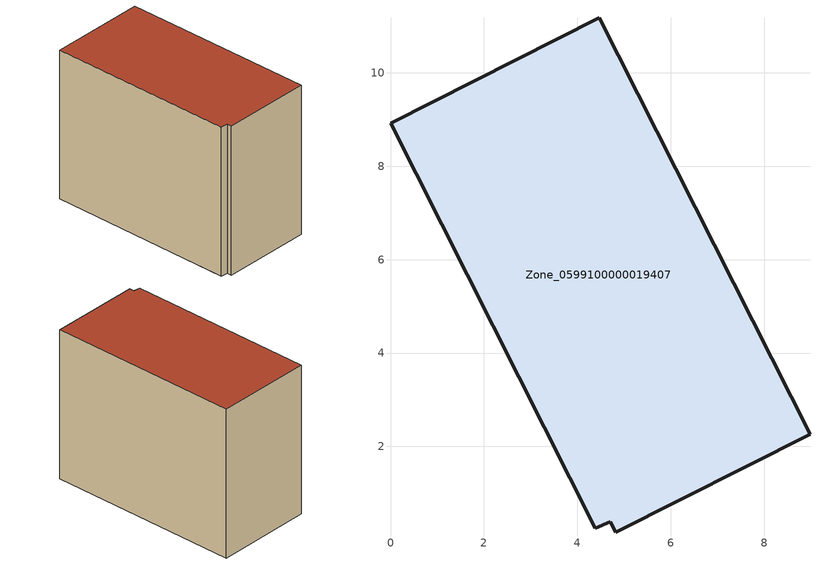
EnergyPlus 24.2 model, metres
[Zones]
Zone_0599100000019407
 floor ground (C_G): 4.7,0.39 4.39,0.25 0,8.93 4.47,11.19 8.98,2.26 4.83,0.16 z0
 wall outside (C_F): 8.98,2.26 4.47,11.19 0,8.93 4.39,0.25 4.7,0.39 4.83,0.16 8.98,2.26 z0:7.81
 roof outside (C_R): 4.83,0.16 8.98,2.26 4.47,11.19 0,8.93 4.39,0.25 4.7,0.39 z7.81
[BUILDING]
Pand.0599100000019407: North Axis=0; Terrain=City; Loads Convergence Tolerance Value=0.04; Temperature Convergence Tolerance Value=0.4; Solar Distribution=FullExterior; Maximum Number of Warmup Days=25; Minimum Number of Warmup Days=1
[Site:Location]
Rotterdam.The.Hague.AP_ZH_NLD Design_Conditions: Latitude=51.96; Longitude=4.45; Time Zone=1; Elevation=-4.5
[SITE:GROUNDTEMPERATURE:BUILDINGSURFACE]
18, 18, 18, 18, 18, 18, 18, 18, 18, 18, 18, 18
[MATERIAL] Thermal Absorptance=0.9; Solar Absorptance=0.7; Visible Absorptance=0.7
Name | Roughness | Thickness | Conductivity | Density | Specific Heat
G.TI.1946 | MediumSmooth | 0.15 | 1 | 540 | 1210
F.TI.1946 | Rough | 0.3 | 0.857143 | 1920 | 840
R.TI.1946 | MediumRough | 0.2 | 0.1 | 1500 | 1000
[CONSTRUCTION]
C_G: G.TI.1946
C_F: F.TI.1946
C_R: R.TI.1946
[ZONE]
Zone_0599100000019407: Type=1; Multiplier=1; Ceiling Height=Autocalculate; Volume=Autocalculate; Floor Area=autocalculate; Part of Total Floor Area=Yes
[ZONEINFILTRATION:DESIGNFLOWRATE]
Infil_Zone_0599100000019407: Zone or ZoneList or Space or SpaceList=Zone_0599100000019407; Schedule=AlwaysOn; Design Flow Rate Calculation Method=Flow/Area; Flow Rate per Floor Area=0.003; Constant Term Coefficient=1; Temperature Term Coefficient=0; Velocity Term Coefficient=0; Velocity Squared Term Coefficient=0
[HVACTEMPLATE:ZONE:IDEALLOADSAIRSYSTEM]
Zone_0599100000019407: Maximum Heating Supply Air Temperature=50; Minimum Cooling Supply Air Temperature=13; Maximum Heating Supply Air Humidity Ratio=0.0156; Minimum Cooling Supply Air Humidity Ratio=0.0077; Heating Limit=NoLimit; Cooling Limit=NoLimit; Dehumidification Control Type=ConstantSensibleHeatRatio; Cooling Sensible Heat Ratio=0.7; Dehumidification Setpoint=60; Humidification Control Type=None; Humidification Setpoint=30; Outdoor Air Method=None; Outdoor Air Flow Rate per Person=0.00944; Outdoor Air Flow Rate per Zone Floor Area=0; Outdoor Air Flow Rate per Zone=0; Demand Controlled Ventilation Type=None; Outdoor Air Economizer Type=NoEconomizer; Heat Recovery Type=None; Sensible Heat Recovery Effectiveness=0.7; Latent Heat Recovery Effectiveness=0.65
[ZONECONTROL:THERMOSTAT]
ThermostatControl_Zone_0599100000019407: Zone or ZoneList=Zone_0599100000019407; Control Type Schedule=DualSetpointControlType; Control 1=Thermostat_Zone_0599100000019407; Temperature Difference Between Cutout And Setpoint=0
[THERMOSTATSETPOINT:DUALSETPOINT]
Thermostat_Zone_0599100000019407: Heating Setpoint Temperature Schedule=HeatingSetpoint_Zone_0599100000019407; Cooling Setpoint Temperature Schedule=CoolingSetpoint_Zone_0599100000019407
[SCHEDULE:COMPACT]
HeatingSetpoint_Zone_0599100000019407: Through: 12/31, For: AllDays, Until: 24:00, 21
CoolingSetpoint_Zone_0599100000019407: Through: 12/31, For: AllDays, Until: 24:00, 24
DualSetpointControlType: Through: 12/31, For: AllDays, Until: 24:00, 4
AlwaysOn: Through: 12/31, For: AllDays, Until: 24:00, 1
